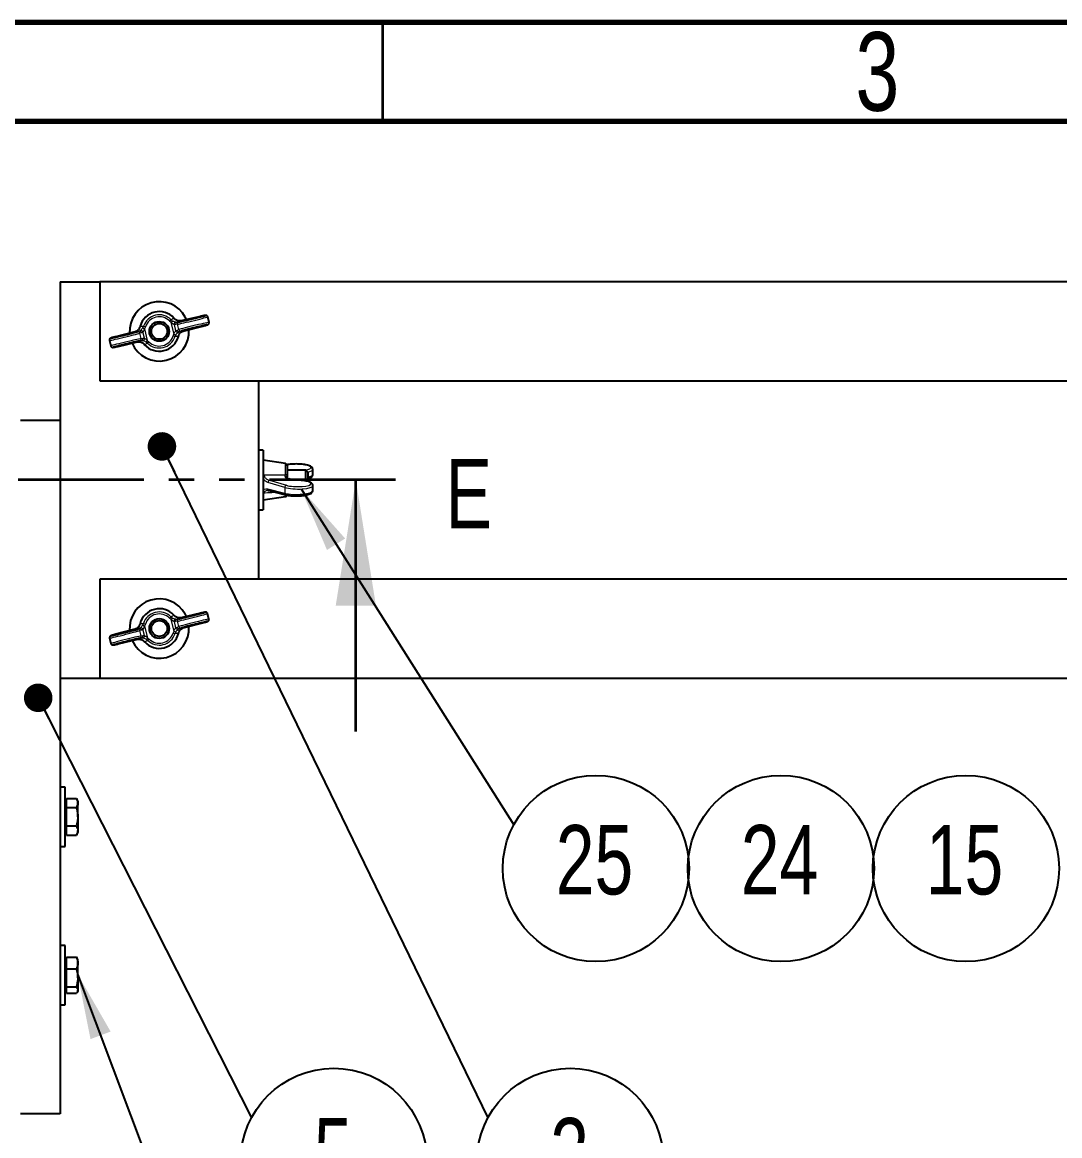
# Model space of a CAD drawing. Header units: millimetres. Extents: x 150 to 2050, y 50 to 2920.
# Drawn here: x 418 to 942, y 2358 to 2920 of the extents above; entities that cross this region are included whole.
import ezdxf

# ---------------------------------------------------------------- set-up
doc = ezdxf.new("R2010")
doc.units = ezdxf.units.MM
doc.linetypes.add('PHANTOM', pattern=[12.7, 6.35, -1.27, 1.27, -1.27, 1.27, -1.27])
doc.layers.add('FORMAT', color=7, linetype='Continuous')
doc.styles.add('SLDTEXTSTYLE0', font='TXT', dxfattribs={"width": 0.75})
doc.dimstyles.new('SLDDIMSTYLE0', dxfattribs={"dimtxt": 0.18, "dimasz": 14.4, "dimexe": 0, "dimexo": 0.0625, "dimgap": 0, "dimtad": 0, "dimtih": 1, "dimtoh": 1, "dimdec": 0, "dimrnd": 1e-09, "dimzin": 0, "dimdsep": 46, "dimtxsty": 'Standard', "dimblk1": 'DOT', "dimblk2": 'DOT', "dimsah": 1, "dimcen": 0.09, "dimadec": 0, "dimazin": 0, "dimtfac": 14.4, "dimtdec": 0, "dimtofl": 0, "dimtmove": 0, "dimatfit": 3, "dimldrblk": 'DOT', "dimfxl": 1, "dimfrac": 2, "dimtolj": 1, "dimtzin": 0, "dimarcsym": 0})
doc.dimstyles.new('SLDDIMSTYLE1', dxfattribs={"dimtxt": 0.18, "dimasz": 33.02, "dimexe": 0, "dimexo": 0.0625, "dimgap": 0, "dimtad": 0, "dimtih": 1, "dimtoh": 1, "dimdec": 0, "dimrnd": 1e-09, "dimzin": 0, "dimdsep": 46, "dimtxsty": 'Standard', "dimsah": 1, "dimcen": 0.09, "dimadec": 0, "dimazin": 0, "dimtfac": 33.02, "dimtdec": 0, "dimtofl": 0, "dimtmove": 0, "dimatfit": 3, "dimfxl": 1, "dimfrac": 2, "dimtolj": 1, "dimtzin": 0, "dimarcsym": 0})

# ---------------------------------------------------------------- blocks, each defined once
blk = doc.blocks.new('SW_NOTE_0_3')
at = {"layer": 'FORMAT', "color": 0, "ltscale": 10}
blk.add_circle((41.5, -22.05), 47, dxfattribs=at)
at = {"layer": 'FORMAT', "color": 0, "ltscale": 10, "insert": (41.15, -0.14), "char_height": 35, "attachment_point": 2, "style": 'SLDTEXTSTYLE0'}
blk.add_mtext('2', dxfattribs=at)
blk = doc.blocks.new('_Dot')
at = {"color": 0, "linetype": 'ByBlock', "lineweight": -2}
blk.add_line((-0.5, 0), (-1, 0), dxfattribs=at)
at = {"color": 0, "linetype": 'ByBlock', "const_width": 0.5}
blk.add_lwpolyline([(-0.25, 0, 1), (0.25, 0, 1)], format="xyb", close=True, dxfattribs=at)
blk = doc.blocks.new('SW_NOTE_0_4')
at = {"layer": 'FORMAT', "color": 0, "ltscale": 10}
blk.add_circle((41.5, -22.05), 47, dxfattribs=at)
at = {"layer": 'FORMAT', "color": 0, "ltscale": 10, "insert": (41.15, -0.14), "char_height": 35, "attachment_point": 2, "style": 'SLDTEXTSTYLE0'}
blk.add_mtext('5', dxfattribs=at)
blk = doc.blocks.new('SW_NOTE_0_9')
at = {"layer": 'FORMAT', "color": 0, "ltscale": 10}
blk.add_circle((41.5, -22.05), 47, dxfattribs=at)
at = {"layer": 'FORMAT', "color": 0, "ltscale": 10, "insert": (40.8, -0.14), "char_height": 35, "attachment_point": 2, "style": 'SLDTEXTSTYLE0'}
blk.add_mtext('25', dxfattribs=at)
blk = doc.blocks.new('SW_NOTE_0_10')
at = {"layer": 'FORMAT', "color": 0, "ltscale": 10}
blk.add_circle((25.86, 23.21), 47, dxfattribs=at)
at = {"layer": 'FORMAT', "color": 0, "ltscale": 10, "insert": (25.16, 45.12), "char_height": 35, "attachment_point": 2, "style": 'SLDTEXTSTYLE0'}
blk.add_mtext('24', dxfattribs=at)
blk = doc.blocks.new('SW_NOTE_0_11')
at = {"layer": 'FORMAT', "color": 0, "ltscale": 10}
blk.add_circle((25.86, 23.21), 47, dxfattribs=at)
at = {"layer": 'FORMAT', "color": 0, "ltscale": 10, "insert": (25.16, 45.12), "char_height": 35, "attachment_point": 2, "style": 'SLDTEXTSTYLE0'}
blk.add_mtext('15', dxfattribs=at)

msp = doc.modelspace()

# ---------------------------------------------------------------- linework, layer by layer
at = {"color": 7, "linetype": 'Continuous', "lineweight": 70, "ltscale": 10}
for p, q in [((150, 2920), (2050, 2920)), ((200, 2870), (2000, 2870))]:
    msp.add_line(p, q, dxfattribs=at)
at = {"color": 7, "linetype": 'Continuous', "lineweight": 35, "ltscale": 10}
for p, q in [((600, 2870), (600, 2920)), ((586.34, 2561.97), (586.34, 2688.97))]:
    msp.add_line(p, q, dxfattribs=at)
at = {"color": 7, "linetype": 'Continuous', "lineweight": 25, "ltscale": 10}
for p, q in [((437.14, 2788.97), (437.14, 2588.97)), ((437.14, 2788.97), (457.14, 2788.97)), ((457.14, 2788.97), (457.14, 2738.97)), ((1491.26, 2788.97), (457.14, 2788.97)), ((507.95, 2771.52), (498.04, 2769.3)), ((500.9, 2769.94), (500.28, 2771.19)), ((507.94, 2771.51), (507.95, 2771.52)), ((512.26, 2768.54), (511.61, 2771.27)), ((477.49, 2766.6), (477.49, 2766.6)), ((494.55, 2770.68), (494.55, 2770.68)), ((499.27, 2764.15), (509.12, 2766.66)), ((509.12, 2766.66), (509.1, 2766.66)), ((475, 2763.79), (465.16, 2761.28)), ((465.17, 2761.28), (465.16, 2761.28)), ((475.01, 2763.79), (475, 2763.79)), ((496.78, 2761.34), (496.78, 2761.34)), ((499.27, 2764.15), (499.26, 2764.15)), ((462.01, 2759.4), (462.66, 2756.67)), ((466.32, 2756.42), (476.23, 2758.64)), ((466.32, 2756.42), (466.33, 2756.43)), ((479.72, 2757.26), (479.72, 2757.26)), ((457.14, 2738.97), (1525.43, 2738.97)), ((537.14, 2738.97), (537.14, 2638.97)), ((437.14, 2718.97), (417.14, 2718.97)), ((539.64, 2703.97), (537.14, 2703.97)), ((539.64, 2703.97), (539.64, 2673.97)), ((550.78, 2697.34), (539.64, 2698.97)), ((551.64, 2696.35), (551.64, 2691.29)), ((561.14, 2693.97), (551.64, 2693.97)), ((562.14, 2692.97), (561.14, 2693.97)), ((561.14, 2688.44), (561.14, 2693.97)), ((562.14, 2692.97), (562.14, 2688.2)), ((564.64, 2691.79), (564.64, 2694.29)), ((551.64, 2691.29), (551.64, 2690.31)), ((558.54, 2688.8), (555.25, 2689.06)), ((542.53, 2683.65), (551.01, 2681.43)), ((564.64, 2683.65), (564.64, 2686.14)), ((539.64, 2678.97), (550.78, 2680.59)), ((537.14, 2673.97), (539.64, 2673.97)), ((457.14, 2638.97), (457.14, 2588.97)), ((1957.14, 2638.97), (457.14, 2638.97)), ((494.49, 2620.75), (494.49, 2620.75)), ((507.88, 2621.72), (497.99, 2619.4)), ((500.84, 2620.07), (500.21, 2621.32)), ((507.87, 2621.71), (507.88, 2621.72)), ((512.22, 2618.78), (511.54, 2621.5)), ((475, 2613.67), (465.18, 2611.07)), ((475.01, 2613.67), (475, 2613.67)), ((477.46, 2616.5), (477.46, 2616.5)), ((499.27, 2614.27), (499.26, 2614.27)), ((499.27, 2614.27), (509.09, 2616.87)), ((509.09, 2616.87), (509.07, 2616.87)), ((462.05, 2609.16), (462.73, 2606.43)), ((465.2, 2611.07), (465.18, 2611.07)), ((466.39, 2606.22), (476.28, 2608.54)), ((496.81, 2611.44), (496.81, 2611.44)), ((466.39, 2606.22), (466.41, 2606.22)), ((479.79, 2607.19), (479.79, 2607.19)), ((437.14, 2588.97), (457.14, 2588.97)), ((437.14, 2588.97), (437.14, 2368.97)), ((457.14, 2588.97), (1957.14, 2588.97)), ((439.64, 2533.97), (437.14, 2533.97)), ((439.64, 2503.97), (439.64, 2533.97)), ((440.24, 2526.97), (439.64, 2526.97)), ((440.24, 2525.9), (440.24, 2528.21)), ((440.24, 2528.21), (445.32, 2528.21)), ((440.24, 2523.59), (440.24, 2525.9)), ((440.24, 2518.97), (440.24, 2523.59)), ((440.24, 2523.59), (445.32, 2523.59)), ((446.04, 2526.97), (445.32, 2528.21)), ((446.04, 2525.9), (446.04, 2526.97)), ((446.04, 2518.97), (446.04, 2525.9)), ((440.24, 2514.35), (440.24, 2518.97)), ((446.04, 2518.97), (446.04, 2512.04)), ((440.24, 2512.04), (440.24, 2514.35)), ((440.24, 2514.35), (445.32, 2514.35)), ((439.64, 2510.97), (440.24, 2510.97)), ((440.24, 2509.73), (440.24, 2512.04)), ((440.24, 2509.73), (445.32, 2509.73)), ((445.32, 2509.73), (446.04, 2510.97)), ((446.04, 2510.97), (446.04, 2512.04)), ((437.14, 2503.97), (439.64, 2503.97)), ((439.64, 2453.97), (437.14, 2453.97)), ((439.64, 2443.93), (439.64, 2453.97)), ((440.24, 2446.97), (439.64, 2446.97)), ((440.24, 2445.18), (440.24, 2448.09)), ((440.24, 2448.09), (445.32, 2448.09)), ((440.24, 2442.26), (440.24, 2445.18)), ((445.69, 2447.53), (445.32, 2448.09)), ((446.04, 2446.97), (445.71, 2447.54)), ((446.04, 2445.18), (446.04, 2446.97)), ((446.04, 2437.7), (446.04, 2445.18)), ((439.64, 2423.97), (439.64, 2443.93)), ((440.24, 2442.26), (445.32, 2442.26)), ((440.24, 2437.7), (440.24, 2442.26)), ((440.24, 2433.14), (440.24, 2437.7)), ((446.04, 2437.7), (446.04, 2431.49)), ((439.64, 2430.97), (440.24, 2430.97)), ((440.24, 2433.14), (445.32, 2433.14)), ((440.24, 2431.49), (440.24, 2433.14)), ((440.24, 2429.85), (440.24, 2431.49)), ((440.24, 2429.85), (445.32, 2429.85)), ((445.71, 2430.4), (446.04, 2430.97)), ((446.04, 2430.97), (446.04, 2431.49)), ((437.14, 2423.97), (439.64, 2423.97)), ((437.14, 2368.97), (417.14, 2368.97))]:
    msp.add_line(p, q, dxfattribs=at)
at = {"color": 8, "linetype": 'Continuous', "lineweight": 18, "ltscale": 10}
for p, q in [((507.94, 2771.51), (498.03, 2769.29)), ((478.82, 2765.81), (479.19, 2766.6)), ((478.82, 2765.81), (479.67, 2765.31)), ((479.19, 2766.6), (480.13, 2766.29)), ((480.13, 2766.29), (479.67, 2765.31)), ((479.67, 2765.31), (481.09, 2759.4)), ((493.03, 2769.92), (492.34, 2769.21)), ((493.19, 2768.54), (492.34, 2769.21)), ((493.03, 2769.92), (493.72, 2769.38)), ((493.72, 2769.38), (493.19, 2768.54)), ((494.6, 2762.63), (493.19, 2768.54)), ((494.64, 2767.45), (495.4, 2764.26)), ((495.45, 2767.43), (494.64, 2767.45)), ((496.33, 2767.58), (495.45, 2767.43)), ((498.03, 2769.29), (496.15, 2768.62)), ((496.15, 2768.62), (497.03, 2768.77)), ((496.96, 2764.91), (496.33, 2767.58)), ((498.03, 2769.29), (498.04, 2769.3)), ((499.26, 2764.15), (509.1, 2766.66)), ((475.01, 2763.79), (465.17, 2761.28)), ((476.99, 2764.04), (475.01, 2763.79)), ((476.14, 2763.78), (476.99, 2764.04)), ((478.16, 2763.29), (477.31, 2763.03)), ((477.95, 2760.36), (477.31, 2763.03)), ((477.95, 2760.36), (478.82, 2760.51)), ((478.87, 2763.67), (478.16, 2763.29)), ((478.82, 2760.51), (479.63, 2760.49)), ((479.63, 2760.49), (478.87, 2763.67)), ((494.15, 2761.65), (494.6, 2762.63)), ((494.15, 2761.65), (495.09, 2761.34)), ((494.6, 2762.63), (495.45, 2762.12)), ((495.45, 2762.12), (495.09, 2761.34)), ((495.4, 2764.26), (496.11, 2764.65)), ((496.11, 2764.65), (496.96, 2764.91)), ((498.13, 2764.16), (497.28, 2763.9)), ((497.28, 2763.9), (499.26, 2764.15)), ((466.33, 2756.43), (476.24, 2758.64)), ((476.23, 2758.64), (476.24, 2758.64)), ((476.24, 2758.64), (478.12, 2759.32)), ((478.12, 2759.32), (477.24, 2759.16)), ((481.09, 2759.4), (480.56, 2758.56)), ((481.24, 2758.02), (480.56, 2758.56)), ((481.09, 2759.4), (481.94, 2758.73)), ((481.94, 2758.73), (481.24, 2758.02)), ((550.78, 2691.6), (550.78, 2697.34)), ((550.5, 2685.16), (542.01, 2687.67)), ((555.18, 2689.04), (542.8, 2688.79)), ((542.8, 2688.79), (551.28, 2686.28)), ((550.76, 2690.81), (550.78, 2691.6)), ((558.48, 2688.78), (555.18, 2689.04)), ((542.01, 2684.47), (550.5, 2682.25)), ((550.5, 2685.16), (550.5, 2682.25)), ((550.78, 2680.59), (550.78, 2681.49)), ((492.98, 2619.97), (492.29, 2619.26)), ((493.14, 2618.6), (492.29, 2619.26)), ((492.98, 2619.97), (493.66, 2619.44)), ((493.66, 2619.44), (493.14, 2618.6)), ((497.98, 2619.4), (496.11, 2618.71)), ((507.87, 2621.71), (497.98, 2619.4)), ((497.98, 2619.4), (497.99, 2619.4)), ((475.01, 2613.67), (465.2, 2611.07)), ((476.99, 2613.94), (475.01, 2613.67)), ((476.14, 2613.67), (476.99, 2613.94)), ((478.88, 2613.59), (478.17, 2613.2)), ((478.81, 2615.73), (479.16, 2616.53)), ((478.81, 2615.73), (479.66, 2615.23)), ((479.67, 2610.42), (478.88, 2613.59)), ((479.16, 2616.53), (480.1, 2616.22)), ((480.1, 2616.22), (479.66, 2615.23)), ((479.66, 2615.23), (481.13, 2609.34)), ((494.61, 2612.71), (493.14, 2618.6)), ((494.6, 2617.52), (495.4, 2614.34)), ((495.41, 2617.51), (494.6, 2617.52)), ((495.4, 2614.34), (496.11, 2614.73)), ((496.29, 2617.67), (495.41, 2617.51)), ((496.11, 2618.71), (496.98, 2618.87)), ((496.11, 2614.73), (496.95, 2615.01)), ((496.95, 2615.01), (496.29, 2617.67)), ((498.13, 2614.27), (497.28, 2614)), ((497.28, 2614), (499.26, 2614.27)), ((499.26, 2614.27), (509.07, 2616.87)), ((466.41, 2606.22), (476.3, 2608.54)), ((476.28, 2608.54), (476.3, 2608.54)), ((476.3, 2608.54), (478.16, 2609.23)), ((478.16, 2609.23), (477.29, 2609.07)), ((478.17, 2613.2), (477.32, 2612.93)), ((477.98, 2610.27), (477.32, 2612.93)), ((477.98, 2610.27), (478.86, 2610.43)), ((478.86, 2610.43), (479.67, 2610.42)), ((481.13, 2609.34), (480.61, 2608.5)), ((481.3, 2607.97), (480.61, 2608.5)), ((481.13, 2609.34), (481.99, 2608.68)), ((481.99, 2608.68), (481.3, 2607.97)), ((494.17, 2611.72), (494.61, 2612.71)), ((494.17, 2611.72), (495.11, 2611.41)), ((494.61, 2612.71), (495.47, 2612.21)), ((495.47, 2612.21), (495.11, 2611.41))]:
    msp.add_line(p, q, dxfattribs=at)
at = {"color": 7, "linetype": 'PHANTOM', "lineweight": 35, "ltscale": 10}
msp.add_line((606.34, 2688.97), (352.42, 2688.97), dxfattribs=at)
at = {"color": 8, "linetype": 'Continuous', "lineweight": 18, "ltscale": 10, "flags": 128}
for points in [[(551.64, 2690.31), (551.62, 2690.4), (551.57, 2690.49), (551.49, 2690.57), (551.39, 2690.64), (551.26, 2690.71), (551.1, 2690.76), (550.94, 2690.79), (550.76, 2690.81)], [(551.64, 2691.29), (551.62, 2691.35), (551.57, 2691.4), (551.5, 2691.45), (551.39, 2691.5), (551.26, 2691.54), (551.12, 2691.57), (550.95, 2691.59), (550.78, 2691.6)], [(552.44, 2689.43), (552.44, 2689.43), (552.38, 2689.41), (552.32, 2689.33)], [(555.25, 2689.06), (555.23, 2689.06), (555.18, 2689.04)]]:
    msp.add_lwpolyline(points, dxfattribs=at)
at = {"color": 7, "linetype": 'Continuous', "lineweight": 25, "ltscale": 10, "flags": 128}
msp.add_lwpolyline([(558.54, 2688.8), (558.53, 2688.8), (558.48, 2688.78)], dxfattribs=at)
at = {"color": 7, "linetype": 'Continuous', "lineweight": 25, "ltscale": 100}
for centre, radius in [((487.14, 2763.97), 5), ((487.14, 2763.97), 4), ((487.14, 2613.97), 5), ((487.14, 2613.97), 4)]:
    msp.add_circle(centre, radius, dxfattribs=at)
for centre, radius, start, end in [((487.14, 2763.97), 15, 28.7677, 183.4624), ((487.14, 2763.97), 10, 42.1422, 164.763), ((487.14, 2763.97), 15, 203.4428, 3.4624), ((487.14, 2763.97), 10, 222.1422, 344.763), ((550.64, 2696.35), 1, 0, 81.7029), ((550.64, 2681.58), 1, 278.2971, 343.2377), ((487.14, 2613.97), 15, 29.3251, 184.0197), ((487.14, 2613.97), 10, 42.6995, 165.3204), ((487.14, 2613.97), 15, 204.0002, 4.0197), ((487.14, 2613.97), 10, 222.6995, 345.3204)]:
    msp.add_arc(centre, radius, start, end, dxfattribs=at)
at = {"color": 8, "linetype": 'Continuous', "lineweight": 18, "ltscale": 100}
for centre, radius, start, end in [((487.14, 2763.97), 8.37, 45.2368, 161.6684), ((487.14, 2763.97), 7.39, 45.2368, 161.6684), ((495.62, 2767.66), 1.01, 91.7637, 192.4648), ((496.41, 2767.67), 0.988, 104.7763, 194.1323), ((497.28, 2767.82), 0.988, 104.7763, 194.1323), ((476.35, 2762.81), 0.988, 12.7728, 102.1289), ((477.2, 2763.07), 0.988, 12.7728, 102.1289), ((476.99, 2760.12), 0.988, 284.7763, 14.1323), ((477.9, 2763.42), 1.01, 14.4403, 115.1414), ((477.87, 2760.27), 0.988, 284.7763, 14.1323), ((478.65, 2760.28), 1.01, 271.7637, 12.4648), ((487.14, 2763.97), 8.37, 225.2368, 341.6684), ((487.14, 2763.97), 7.39, 225.2368, 341.6684), ((496.37, 2764.52), 1.01, 194.4403, 295.1414), ((497.08, 2764.87), 0.988, 192.7728, 282.1289), ((497.93, 2765.13), 0.988, 192.7728, 282.1289), ((543.13, 2687.72), 1.12, 107.3489, 182.6809), ((542.81, 2684.4), 0.803, 175.1589, 249.1532), ((551.3, 2682.18), 0.803, 175.1608, 249.1273), ((551.62, 2685.21), 1.12, 107.3489, 182.6809), ((487.14, 2613.97), 8.37, 45.7941, 162.2258), ((487.14, 2613.97), 7.39, 45.7941, 162.2258), ((476.36, 2612.71), 0.988, 13.3302, 102.6862), ((477.2, 2612.98), 0.988, 13.3302, 102.6862), ((477.9, 2613.33), 1.01, 14.9977, 115.6988), ((495.58, 2617.74), 1.01, 92.3211, 193.0222), ((496.37, 2617.76), 0.988, 105.3337, 194.6897), ((496.37, 2614.61), 1.01, 194.9977, 295.6988), ((497.07, 2614.96), 0.988, 193.3302, 282.6862), ((497.25, 2617.92), 0.988, 105.3337, 194.6897), ((497.92, 2615.23), 0.988, 193.3302, 282.6862), ((477.03, 2610.02), 0.988, 285.3337, 14.6897), ((477.9, 2610.18), 0.988, 285.3337, 14.6897), ((478.69, 2610.19), 1.01, 272.3211, 13.0222), ((487.14, 2613.97), 8.37, 225.7941, 342.2258), ((487.14, 2613.97), 7.39, 225.7941, 342.2258)]:
    msp.add_arc(centre, radius, start, end, dxfattribs=at)
for centre, major_axis, ratio, start_param, end_param in [((503.83, 2769.41), (7.78, 1.86), 0.015273, 3.405099, 6.283605), ((504.48, 2766.68), (7.78, 1.86), 0.015273, 6.282496, 9.161272), ((469.79, 2761.26), (7.78, 1.86), 0.015273, 3.141593, 6.019679), ((470.44, 2758.53), (7.78, 1.86), 0.015273, 0.263506, 3.142013), ((556.65, 2695.38), (7, -0.13), 0.23257, 5.320088, 8.663198), ((556.64, 2694.41), (8, -0.13), 0.232586, 5.47371, 6.281287), ((556.65, 2687.24), (7, -0.13), 0.23257, 3.841722, 7.59465), ((556.64, 2691.68), (8, 0.13), 0.232586, 5.466777, 6.279533), ((556.64, 2686.26), (8, -0.13), 0.232586, 3.841201, 6.296083), ((556.64, 2683.53), (8, 0.13), 0.232586, 3.833896, 6.279533), ((503.78, 2619.57), (7.76, 1.94), 0.015273, 3.405099, 6.283605), ((504.46, 2616.84), (7.76, 1.94), 0.015273, 6.282496, 9.161272), ((469.82, 2611.09), (7.76, 1.94), 0.015273, 3.141593, 6.019679), ((470.5, 2608.37), (7.76, 1.94), 0.015273, 0.263506, 3.141593)]:
    msp.add_ellipse(centre, major_axis=major_axis, ratio=ratio, start_param=start_param, end_param=end_param, dxfattribs=at)
at = {"color": 7, "linetype": 'Continuous', "lineweight": 25, "ltscale": 100}
for centre, major_axis, start_param, end_param in [((503.6, 2770.38), (6.81, 1.63), 3.405099, 7.158026), ((504.72, 2765.7), (6.81, 1.63), 5.408345, 9.161272), ((469.56, 2762.24), (6.81, 1.63), 2.266752, 6.019679), ((470.68, 2757.56), (6.81, 1.63), 0.263506, 4.016433), ((503.53, 2620.54), (6.79, 1.69), 3.405099, 7.158026), ((469.57, 2612.06), (6.79, 1.69), 2.266752, 6.019679), ((504.7, 2615.87), (6.79, 1.69), 5.408345, 9.161272), ((470.74, 2607.4), (6.79, 1.69), 0.263506, 4.016433)]:
    msp.add_ellipse(centre, major_axis=major_axis, ratio=0.017455, start_param=start_param, end_param=end_param, dxfattribs=at)
at = {"color": 7, "linetype": 'Continuous', "lineweight": 25, "ltscale": 10}
for points, knots in [([(511.6, 2771.27), (511.56, 2771.38), (511.5, 2771.59), (511.29, 2771.81), (511.07, 2771.95), (510.88, 2772.01), (510.72, 2772.04), (510.62, 2772.04), (510.51, 2772.03), (510.37, 2772.02), (510.11, 2771.98), (509.56, 2771.87), (508.8, 2771.7), (508.19, 2771.57), (507.95, 2771.52)], [0, 0, 0, 0, 0.047982, 0.09047, 0.126077, 0.156601, 0.18186, 0.204971, 0.235682, 0.297644, 0.446872, 0.649374, 0.863463, 1, 1, 1, 1]), ([(477.49, 2766.59), (477.36, 2766.19), (477.09, 2765.28), (476.22, 2764.27), (475.42, 2763.95), (475.01, 2763.79)], [0, 0, 0, 0, 0.279193, 0.628993, 1, 1, 1, 1]), ([(477.49, 2766.6), (477.49, 2766.6), (477.49, 2766.59), (477.49, 2766.59), (477.49, 2766.59)], [0, 0, 0, 0, 0.054274, 1, 1, 1, 1]), ([(494.56, 2770.67), (494.55, 2770.67), (494.55, 2770.68), (494.55, 2770.68), (494.55, 2770.68)], [0, 0, 0, 0, 0.945726, 1, 1, 1, 1]), ([(498.03, 2769.29), (497.55, 2769.26), (496.6, 2769.18), (495.36, 2769.78), (494.75, 2770.45), (494.56, 2770.67)], [0, 0, 0, 0, 0.401184, 0.804193, 1, 1, 1, 1]), ([(509.12, 2766.66), (509.3, 2766.71), (509.85, 2766.85), (510.6, 2767.05), (511.26, 2767.23), (511.51, 2767.31), (511.71, 2767.39), (511.88, 2767.49), (512.05, 2767.63), (512.21, 2767.87), (512.31, 2768.19), (512.28, 2768.41), (512.26, 2768.52)], [0, 0, 0, 0, 0.108971, 0.317864, 0.528103, 0.74373, 0.803229, 0.830578, 0.863098, 0.905376, 0.95307, 1, 1, 1, 1]), ([(465.16, 2761.28), (464.97, 2761.23), (464.42, 2761.09), (463.67, 2760.89), (463.01, 2760.71), (462.76, 2760.63), (462.56, 2760.55), (462.39, 2760.45), (462.23, 2760.31), (462.06, 2760.07), (461.96, 2759.75), (462, 2759.53), (462.01, 2759.42)], [0, 0, 0, 0, 0.108971, 0.317864, 0.528103, 0.74373, 0.803229, 0.830578, 0.863098, 0.905376, 0.95307, 1, 1, 1, 1]), ([(496.78, 2761.34), (496.78, 2761.34), (496.78, 2761.34), (496.79, 2761.35), (496.79, 2761.35)], [0, 0, 0, 0, 0.054274, 1, 1, 1, 1]), ([(496.79, 2761.35), (496.91, 2761.75), (497.18, 2762.66), (498.06, 2763.67), (498.85, 2763.99), (499.26, 2764.15)], [0, 0, 0, 0, 0.279193, 0.628993, 1, 1, 1, 1]), ([(462.67, 2756.67), (462.71, 2756.56), (462.77, 2756.35), (462.99, 2756.13), (463.2, 2755.99), (463.4, 2755.93), (463.55, 2755.9), (463.66, 2755.9), (463.76, 2755.9), (463.9, 2755.92), (464.16, 2755.96), (464.71, 2756.07), (465.47, 2756.23), (466.08, 2756.37), (466.32, 2756.42)], [0, 0, 0, 0, 0.047982, 0.09047, 0.126077, 0.156601, 0.18186, 0.204971, 0.235682, 0.297644, 0.446872, 0.649374, 0.863463, 1, 1, 1, 1]), ([(476.24, 2758.64), (476.72, 2758.68), (477.67, 2758.76), (478.91, 2758.15), (479.52, 2757.49), (479.72, 2757.27)], [0, 0, 0, 0, 0.401184, 0.804193, 1, 1, 1, 1]), ([(479.72, 2757.27), (479.72, 2757.26), (479.72, 2757.26), (479.72, 2757.26), (479.72, 2757.26)], [0, 0, 0, 0, 0.945726, 1, 1, 1, 1]), ([(554.89, 2697), (554.59, 2696.99), (553.78, 2696.96), (552.64, 2696.84), (551.91, 2696.7), (551.58, 2696.63)], [0, 0, 0, 0, 0.245145, 0.65329, 1, 1, 1, 1]), ([(560.83, 2696.64), (560.55, 2696.69), (559.85, 2696.82), (558.55, 2696.95), (557.02, 2697.04), (555.77, 2697.05), (555.08, 2697.01), (554.89, 2697)], [0, 0, 0, 0, 0.159034, 0.408503, 0.655677, 0.902124, 1, 1, 1, 1]), ([(564.6, 2694.26), (564.61, 2694.34), (564.65, 2694.63), (564.41, 2695.1), (564.02, 2695.53), (563.43, 2695.91), (562.56, 2696.25), (561.65, 2696.51), (561, 2696.62), (560.83, 2696.64)], [0, 0, 0, 0, 0.049154, 0.181473, 0.313385, 0.475323, 0.693828, 0.919427, 1, 1, 1, 1]), ([(552.45, 2689.43), (552.34, 2689.46), (552.13, 2689.5), (551.91, 2689.61), (551.78, 2689.71), (551.7, 2689.83), (551.63, 2690.06), (551.64, 2690.3), (551.65, 2690.37)], [0, 0, 0, 0, 0.149038, 0.292098, 0.437407, 0.628058, 0.884051, 1, 1, 1, 1]), ([(555.25, 2689.07), (555.01, 2689.09), (554.08, 2689.15), (553.15, 2689.33), (552.45, 2689.47)], [0, 0, 0, 0, 0.24957, 1, 1, 1, 1]), ([(564.62, 2686.19), (564.59, 2686.4), (564.53, 2686.81), (564.15, 2687.27), (563.63, 2687.66), (562.89, 2688), (561.86, 2688.31), (560.59, 2688.57), (559.44, 2688.72), (558.74, 2688.78), (558.54, 2688.8)], [0, 0, 0, 0, 0.094642, 0.192159, 0.305086, 0.457008, 0.613538, 0.777513, 0.936457, 1, 1, 1, 1]), ([(562.14, 2689.73), (562.42, 2689.81), (563.09, 2690.01), (563.77, 2690.36), (564.29, 2690.81), (564.6, 2691.29), (564.6, 2691.64), (564.6, 2691.77)], [0, 0, 0, 0, 0.222076, 0.519152, 0.720299, 0.895775, 1, 1, 1, 1]), ([(541.95, 2683.68), (542.01, 2683.7), (542.18, 2683.74), (542.4, 2683.66), (542.54, 2683.62)], [0, 0, 0, 0, 0.34844, 1, 1, 1, 1]), ([(551.01, 2681.43), (551.2, 2681.38), (551.77, 2681.25), (552.85, 2681.07), (554.29, 2680.95), (555.36, 2680.89), (555.92, 2680.9), (555.97, 2680.9)], [0, 0, 0, 0, 0.143811, 0.426118, 0.701909, 0.974259, 1, 1, 1, 1]), ([(555.97, 2680.9), (556.44, 2680.91), (557.41, 2680.91), (558.89, 2681.01), (560.31, 2681.18), (561.6, 2681.42), (562.72, 2681.73), (563.56, 2682.09), (564.14, 2682.51), (564.55, 2683.02), (564.6, 2683.45), (564.63, 2683.65)], [0, 0, 0, 0, 0.111211, 0.234078, 0.357288, 0.481481, 0.607837, 0.73921, 0.845482, 0.926191, 1, 1, 1, 1]), ([(494.49, 2620.74), (494.49, 2620.75), (494.49, 2620.75), (494.49, 2620.75), (494.49, 2620.75)], [0, 0, 0, 0, 0.945726, 1, 1, 1, 1]), ([(497.98, 2619.4), (497.5, 2619.36), (496.55, 2619.27), (495.31, 2619.86), (494.69, 2620.53), (494.49, 2620.74)], [0, 0, 0, 0, 0.401184, 0.804193, 1, 1, 1, 1]), ([(511.53, 2621.51), (511.49, 2621.62), (511.42, 2621.83), (511.21, 2622.04), (510.99, 2622.18), (510.8, 2622.24), (510.64, 2622.26), (510.54, 2622.27), (510.43, 2622.26), (510.29, 2622.24), (510.03, 2622.2), (509.48, 2622.08), (508.72, 2621.91), (508.12, 2621.77), (507.88, 2621.72)], [0, 0, 0, 0, 0.047982, 0.09047, 0.126077, 0.156601, 0.18186, 0.204971, 0.235682, 0.297644, 0.446872, 0.649374, 0.863463, 1, 1, 1, 1]), ([(477.46, 2616.5), (477.34, 2616.09), (477.08, 2615.19), (476.21, 2614.16), (475.42, 2613.84), (475.01, 2613.67)], [0, 0, 0, 0, 0.279193, 0.628993, 1, 1, 1, 1]), ([(477.46, 2616.5), (477.46, 2616.5), (477.46, 2616.5), (477.46, 2616.5), (477.46, 2616.5)], [0, 0, 0, 0, 0.054274, 1, 1, 1, 1]), ([(496.81, 2611.44), (496.93, 2611.85), (497.19, 2612.75), (498.06, 2613.78), (498.85, 2614.1), (499.26, 2614.27)], [0, 0, 0, 0, 0.279193, 0.628993, 1, 1, 1, 1]), ([(509.09, 2616.87), (509.28, 2616.92), (509.83, 2617.07), (510.57, 2617.27), (511.23, 2617.46), (511.47, 2617.54), (511.68, 2617.63), (511.84, 2617.73), (512.01, 2617.87), (512.17, 2618.11), (512.27, 2618.43), (512.23, 2618.66), (512.22, 2618.77)], [0, 0, 0, 0, 0.108971, 0.317864, 0.528103, 0.74373, 0.803229, 0.830578, 0.863098, 0.905376, 0.95307, 1, 1, 1, 1]), ([(465.18, 2611.07), (465, 2611.02), (464.45, 2610.87), (463.7, 2610.67), (463.05, 2610.48), (462.8, 2610.4), (462.59, 2610.31), (462.43, 2610.21), (462.26, 2610.07), (462.1, 2609.83), (462.01, 2609.51), (462.04, 2609.28), (462.06, 2609.17)], [0, 0, 0, 0, 0.108971, 0.317864, 0.528103, 0.74373, 0.803229, 0.830578, 0.863098, 0.905376, 0.95307, 1, 1, 1, 1]), ([(476.3, 2608.54), (476.77, 2608.58), (477.72, 2608.67), (478.97, 2608.07), (479.58, 2607.41), (479.78, 2607.19)], [0, 0, 0, 0, 0.401184, 0.804193, 1, 1, 1, 1]), ([(496.81, 2611.44), (496.81, 2611.44), (496.81, 2611.44), (496.81, 2611.44), (496.81, 2611.44)], [0, 0, 0, 0, 0.054274, 1, 1, 1, 1]), ([(462.74, 2606.43), (462.78, 2606.32), (462.85, 2606.11), (463.06, 2605.89), (463.28, 2605.76), (463.48, 2605.7), (463.63, 2605.67), (463.74, 2605.67), (463.84, 2605.68), (463.98, 2605.69), (464.24, 2605.74), (464.79, 2605.85), (465.55, 2606.02), (466.16, 2606.17), (466.39, 2606.22)], [0, 0, 0, 0, 0.047982, 0.09047, 0.126077, 0.156601, 0.18186, 0.204971, 0.235682, 0.297644, 0.446872, 0.649374, 0.863463, 1, 1, 1, 1]), ([(479.78, 2607.19), (479.78, 2607.19), (479.79, 2607.19), (479.79, 2607.19), (479.79, 2607.19)], [0, 0, 0, 0, 0.945726, 1, 1, 1, 1]), ([(445.32, 2528.21), (445.52, 2527.83), (445.92, 2527.08), (446, 2526.29), (446.04, 2525.9)], [0, 0, 0, 0, 0.495458, 1, 1, 1, 1]), ([(446.04, 2525.9), (446.04, 2525.84), (446.03, 2525.43), (445.87, 2524.65), (445.51, 2523.94), (445.32, 2523.59)], [0, 0, 0, 0, 0.070086, 0.530782, 1, 1, 1, 1]), ([(445.32, 2523.59), (445.4, 2523.3), (445.82, 2521.8), (445.94, 2520.24), (446.04, 2518.97)], [0, 0, 0, 0, 0.188696, 1, 1, 1, 1]), ([(446.04, 2518.97), (446.03, 2518.63), (446, 2517.07), (445.62, 2515.55), (445.32, 2514.35)], [0, 0, 0, 0, 0.214378, 1, 1, 1, 1]), ([(445.32, 2514.35), (445.52, 2513.98), (445.92, 2513.22), (446, 2512.44), (446.04, 2512.04)], [0, 0, 0, 0, 0.495458, 1, 1, 1, 1]), ([(446.04, 2512.04), (446.04, 2511.99), (446.03, 2511.57), (445.87, 2510.79), (445.51, 2510.09), (445.32, 2509.73)], [0, 0, 0, 0, 0.070086, 0.530782, 1, 1, 1, 1]), ([(445.32, 2448.09), (445.52, 2447.62), (445.92, 2446.66), (446, 2445.67), (446.04, 2445.18)], [0, 0, 0, 0, 0.495458, 1, 1, 1, 1]), ([(446.04, 2445.18), (446.04, 2445.11), (446.03, 2444.58), (445.87, 2443.6), (445.51, 2442.71), (445.32, 2442.26)], [0, 0, 0, 0, 0.070086, 0.530782, 1, 1, 1, 1]), ([(445.32, 2442.26), (445.4, 2441.98), (445.82, 2440.5), (445.94, 2438.95), (446.04, 2437.7)], [0, 0, 0, 0, 0.188696, 1, 1, 1, 1]), ([(446.04, 2437.7), (446.03, 2437.37), (446, 2435.83), (445.62, 2434.32), (445.32, 2433.14)], [0, 0, 0, 0, 0.214378, 1, 1, 1, 1]), ([(445.32, 2433.14), (445.52, 2432.87), (445.92, 2432.33), (446, 2431.78), (446.04, 2431.49)], [0, 0, 0, 0, 0.495458, 1, 1, 1, 1]), ([(446.04, 2431.49), (446.04, 2431.46), (446.03, 2431.16), (445.87, 2430.6), (445.51, 2430.1), (445.32, 2429.85)], [0, 0, 0, 0, 0.070086, 0.530782, 1, 1, 1, 1])]:
    msp.add_open_spline(points, degree=3, knots=knots, dxfattribs=at)
at = {"color": 8, "linetype": 'Continuous', "lineweight": 18, "ltscale": 10}
for points, knots in [([(477.47, 2764.33), (477.52, 2764.38), (477.63, 2764.46), (477.98, 2764.76), (478.37, 2765.17), (478.65, 2765.54), (478.79, 2765.76), (478.82, 2765.81)], [0, 0, 0, 0, 0.250533, 0.502667, 0.720928, 0.927461, 1, 1, 1, 1]), ([(477.49, 2766.59), (477.89, 2766.6), (478.45, 2766.61), (479.02, 2766.6), (479.19, 2766.6)], [0, 0, 0, 0, 0.7094083, 1, 1, 1, 1]), ([(479.67, 2765.31), (479.59, 2765.03), (479.46, 2764.6), (479.19, 2764.11), (478.99, 2763.82), (478.91, 2763.72), (478.87, 2763.67)], [0, 0, 0, 0, 0.397548, 0.618956, 0.806457, 1, 1, 1, 1]), ([(493.03, 2769.92), (493.35, 2770.08), (493.86, 2770.34), (494.37, 2770.58), (494.56, 2770.67)], [0, 0, 0, 0, 0.6333458, 1, 1, 1, 1]), ([(494.64, 2767.45), (494.59, 2767.47), (494.49, 2767.51), (494.19, 2767.67), (493.75, 2767.96), (493.41, 2768.29), (493.21, 2768.51), (493.19, 2768.54)], [0, 0, 0, 0, 0.175097, 0.349896, 0.584012, 0.956468, 1, 1, 1, 1]), ([(493.72, 2769.38), (493.92, 2769.26), (494.29, 2769.05), (494.83, 2768.85), (495.24, 2768.74), (495.49, 2768.69), (495.56, 2768.68), (495.59, 2768.67)], [0, 0, 0, 0, 0.248699, 0.457464, 0.666427, 0.875589, 1, 1, 1, 1]), ([(495.59, 2768.67), (495.72, 2768.64), (495.92, 2768.6), (496.1, 2768.62), (496.15, 2768.62)], [0, 0, 0, 0, 0.6850271, 1, 1, 1, 1]), ([(476.99, 2764.04), (477.1, 2764.09), (477.27, 2764.16), (477.42, 2764.29), (477.47, 2764.33)], [0, 0, 0, 0, 0.685002, 1, 1, 1, 1]), ([(479.63, 2760.49), (479.68, 2760.47), (479.78, 2760.42), (480.08, 2760.27), (480.52, 2759.98), (480.87, 2759.65), (481.07, 2759.42), (481.09, 2759.4)], [0, 0, 0, 0, 0.175097, 0.349896, 0.584012, 0.956468, 1, 1, 1, 1]), ([(494.6, 2762.63), (494.68, 2762.91), (494.81, 2763.34), (495.08, 2763.83), (495.28, 2764.12), (495.36, 2764.22), (495.4, 2764.26)], [0, 0, 0, 0, 0.397548, 0.618956, 0.806457, 1, 1, 1, 1]), ([(496.79, 2761.35), (496.38, 2761.34), (495.82, 2761.33), (495.25, 2761.33), (495.09, 2761.34)], [0, 0, 0, 0, 0.709408, 1, 1, 1, 1]), ([(496.8, 2763.6), (496.75, 2763.56), (496.64, 2763.48), (496.29, 2763.18), (495.9, 2762.77), (495.62, 2762.4), (495.49, 2762.18), (495.45, 2762.12)], [0, 0, 0, 0, 0.250533, 0.502667, 0.720928, 0.927461, 1, 1, 1, 1]), ([(497.28, 2763.9), (497.17, 2763.85), (497, 2763.78), (496.85, 2763.65), (496.8, 2763.6)], [0, 0, 0, 0, 0.685002, 1, 1, 1, 1]), ([(478.68, 2759.27), (478.55, 2759.3), (478.36, 2759.34), (478.17, 2759.32), (478.12, 2759.32)], [0, 0, 0, 0, 0.685027, 1, 1, 1, 1]), ([(480.56, 2758.56), (480.36, 2758.68), (479.98, 2758.89), (479.44, 2759.09), (479.03, 2759.2), (478.79, 2759.24), (478.71, 2759.26), (478.68, 2759.27)], [0, 0, 0, 0, 0.248699, 0.457464, 0.666427, 0.875589, 1, 1, 1, 1]), ([(481.24, 2758.02), (480.92, 2757.86), (480.41, 2757.6), (479.9, 2757.36), (479.72, 2757.27)], [0, 0, 0, 0, 0.633346, 1, 1, 1, 1]), ([(539.64, 2691.59), (542.28, 2691.6), (545.99, 2691.61), (549.7, 2691.6), (550.78, 2691.6)], [0, 0, 0, 0, 0.709408, 1, 1, 1, 1]), ([(539.64, 2691.59), (539.86, 2691.19), (540.36, 2690.28), (541.48, 2689.27), (542.35, 2688.95), (542.8, 2688.79)], [0, 0, 0, 0, 0.279193, 0.628993, 1, 1, 1, 1]), ([(542.01, 2687.67), (541.46, 2687.91), (540.61, 2688.28), (539.89, 2689.17), (539.64, 2689.48)], [0, 0, 0, 0, 0.646925, 1, 1, 1, 1]), ([(552.32, 2689.33), (552.1, 2689.38), (551.65, 2689.46), (551.13, 2689.76), (550.84, 2690.17), (550.76, 2690.54), (550.76, 2690.76), (550.76, 2690.81)], [0, 0, 0, 0, 0.250533, 0.502667, 0.720928, 0.927461, 1, 1, 1, 1]), ([(555.18, 2689.04), (554.53, 2689.09), (553.57, 2689.16), (552.62, 2689.29), (552.32, 2689.33)], [0, 0, 0, 0, 0.685002, 1, 1, 1, 1]), ([(539.64, 2683.98), (540.03, 2684.22), (540.77, 2684.67), (541.62, 2684.53), (542.01, 2684.47)], [0, 0, 0, 0, 0.536084, 1, 1, 1, 1]), ([(541.94, 2683.63), (541.75, 2683.64), (541.07, 2683.67), (540.25, 2683.15), (539.79, 2682.48), (539.64, 2682.27)], [0, 0, 0, 0, 0.211391, 0.742132, 1, 1, 1, 1]), ([(546.14, 2682.7), (545.34, 2682.65), (543.17, 2682.5), (541.01, 2682.36), (539.64, 2682.27)], [0, 0, 0, 0, 0.371465, 1, 1, 1, 1]), ([(492.98, 2619.97), (493.29, 2620.14), (493.8, 2620.4), (494.3, 2620.65), (494.49, 2620.74)], [0, 0, 0, 0, 0.633346, 1, 1, 1, 1]), ([(493.66, 2619.44), (493.87, 2619.33), (494.24, 2619.12), (494.78, 2618.93), (495.2, 2618.82), (495.44, 2618.78), (495.52, 2618.76), (495.54, 2618.75)], [0, 0, 0, 0, 0.248699, 0.457464, 0.666427, 0.875589, 1, 1, 1, 1]), ([(476.99, 2613.94), (477.1, 2613.99), (477.27, 2614.06), (477.42, 2614.2), (477.47, 2614.24)], [0, 0, 0, 0, 0.6850017, 1, 1, 1, 1]), ([(477.46, 2616.5), (477.86, 2616.51), (478.43, 2616.52), (479, 2616.52), (479.16, 2616.53)], [0, 0, 0, 0, 0.7094083, 1, 1, 1, 1]), ([(477.47, 2614.24), (477.52, 2614.28), (477.62, 2614.37), (477.97, 2614.67), (478.36, 2615.08), (478.64, 2615.45), (478.77, 2615.68), (478.81, 2615.73)], [0, 0, 0, 0, 0.2505328, 0.5026667, 0.7209284, 0.9274614, 1, 1, 1, 1]), ([(479.66, 2615.23), (479.58, 2614.95), (479.45, 2614.52), (479.19, 2614.03), (478.99, 2613.74), (478.92, 2613.64), (478.88, 2613.59)], [0, 0, 0, 0, 0.397548, 0.618956, 0.806457, 1, 1, 1, 1]), ([(494.6, 2617.52), (494.55, 2617.54), (494.45, 2617.59), (494.16, 2617.73), (493.72, 2618.03), (493.36, 2618.35), (493.16, 2618.57), (493.14, 2618.6)], [0, 0, 0, 0, 0.175097, 0.349896, 0.584012, 0.956468, 1, 1, 1, 1]), ([(494.61, 2612.71), (494.69, 2612.98), (494.82, 2613.42), (495.08, 2613.91), (495.28, 2614.2), (495.36, 2614.3), (495.4, 2614.34)], [0, 0, 0, 0, 0.397548, 0.618956, 0.806457, 1, 1, 1, 1]), ([(496.8, 2613.7), (496.75, 2613.66), (496.65, 2613.57), (496.3, 2613.27), (495.91, 2612.86), (495.64, 2612.48), (495.5, 2612.26), (495.47, 2612.21)], [0, 0, 0, 0, 0.250533, 0.502667, 0.720928, 0.927461, 1, 1, 1, 1]), ([(495.54, 2618.75), (495.68, 2618.72), (495.87, 2618.68), (496.05, 2618.7), (496.11, 2618.71)], [0, 0, 0, 0, 0.685027, 1, 1, 1, 1]), ([(497.28, 2614), (497.17, 2613.95), (497, 2613.88), (496.85, 2613.74), (496.8, 2613.7)], [0, 0, 0, 0, 0.685002, 1, 1, 1, 1]), ([(478.73, 2609.19), (478.6, 2609.22), (478.4, 2609.26), (478.22, 2609.23), (478.16, 2609.23)], [0, 0, 0, 0, 0.6850271, 1, 1, 1, 1]), ([(480.61, 2608.5), (480.41, 2608.61), (480.03, 2608.82), (479.49, 2609.01), (479.08, 2609.12), (478.83, 2609.16), (478.76, 2609.18), (478.73, 2609.19)], [0, 0, 0, 0, 0.2486993, 0.4574642, 0.6664268, 0.8755892, 1, 1, 1, 1]), ([(479.67, 2610.42), (479.72, 2610.4), (479.82, 2610.35), (480.12, 2610.21), (480.56, 2609.91), (480.91, 2609.59), (481.11, 2609.37), (481.13, 2609.34)], [0, 0, 0, 0, 0.175097, 0.349896, 0.584012, 0.956468, 1, 1, 1, 1]), ([(481.3, 2607.97), (480.98, 2607.8), (480.47, 2607.54), (479.97, 2607.29), (479.78, 2607.19)], [0, 0, 0, 0, 0.633346, 1, 1, 1, 1]), ([(496.81, 2611.44), (496.41, 2611.43), (495.85, 2611.42), (495.28, 2611.41), (495.11, 2611.41)], [0, 0, 0, 0, 0.709408, 1, 1, 1, 1])]:
    msp.add_open_spline(points, degree=3, knots=knots, dxfattribs=at)
at = {"color": 7, "linetype": 'Continuous', "lineweight": 35, "ltscale": 10}
msp.add_solid([(586.34, 2688.97), (576.18, 2625.47), (596.5, 2625.47)], dxfattribs=at)

# ---------------------------------------------------------------- block references
at = {"layer": 'FORMAT', "ltscale": 10}
for name, p in [('SW_NOTE_0_9', (666.02, 2514.92)), ('SW_NOTE_0_10', (775.05, 2469.66)), ('SW_NOTE_0_11', (868.43, 2469.66)), ('SW_NOTE_0_4', (533.72, 2367.06)), ('SW_NOTE_0_3', (653.05, 2367.06))]:
    msp.add_blockref(name, p, dxfattribs=at)

# ---------------------------------------------------------------- texts
at = {"color": 7, "linetype": 'Continuous', "lineweight": 0, "ltscale": 10, "insert": (849.6, 2915.02), "char_height": 39.69, "attachment_point": 2, "style": 'SLDTEXTSTYLE0'}
msp.add_mtext('3', dxfattribs=at)
at = {"color": 7, "linetype": 'Continuous', "ltscale": 10, "insert": (631.62, 2699.5), "char_height": 35, "attachment_point": 1, "style": 'SLDTEXTSTYLE0'}
msp.add_mtext('E', dxfattribs=at)

# ---------------------------------------------------------------- leaders
at = {"layer": 'FORMAT', "ltscale": 10}
for points, dimstyle in [([(488.48, 2705.91), (653.05, 2367.06)], 'SLDDIMSTYLE0'), ([(558.71, 2684.43), (666.02, 2514.92)], 'SLDDIMSTYLE1'), ([(426.03, 2579.02), (533.72, 2367.06)], 'SLDDIMSTYLE0'), ([(445.91, 2439.56), (520.75, 2239.95)], 'SLDDIMSTYLE1')]:
    msp.add_leader(points, dimstyle=dimstyle, dxfattribs=at)

doc.saveas('drawing.dxf')
